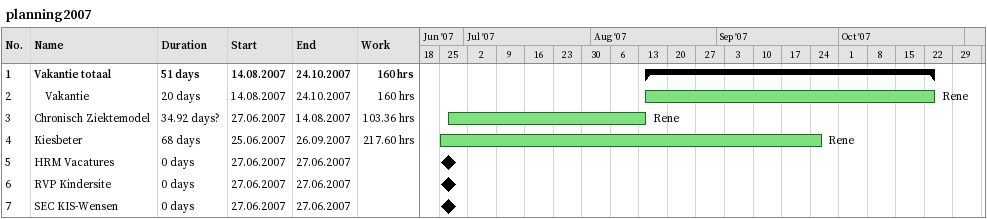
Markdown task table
planning2007

| ID | Level | Task | Duration | Start | Finish | Resources | Work (h) |
|---|---|---|---|---|---|---|---|
| 1 | 1 | **Vakantie totaal** | 51d | 2007-08-14 | 2007-10-24 |  | 160 |
| 2 | 2 | Vakantie | 20d | 2007-08-14 | 2007-10-24 | Rene | 160 |
| 3 | 1 | Chronisch Ziektemodel | 34.92d? | 2007-06-27 | 2007-08-14 | Rene | 103.36 |
| 4 | 1 | Kiesbeter | 68d | 2007-06-25 | 2007-09-26 | Rene | 217.60 |
| 5 | 1 | HRM Vacatures | 0d | 2007-06-27 | 2007-06-27 |  |  |
| 6 | 1 | RVP Kindersite | 0d | 2007-06-27 | 2007-06-27 |  |  |
| 7 | 1 | SEC KIS-Wensen | 0d | 2007-06-27 | 2007-06-27 |  |  |
